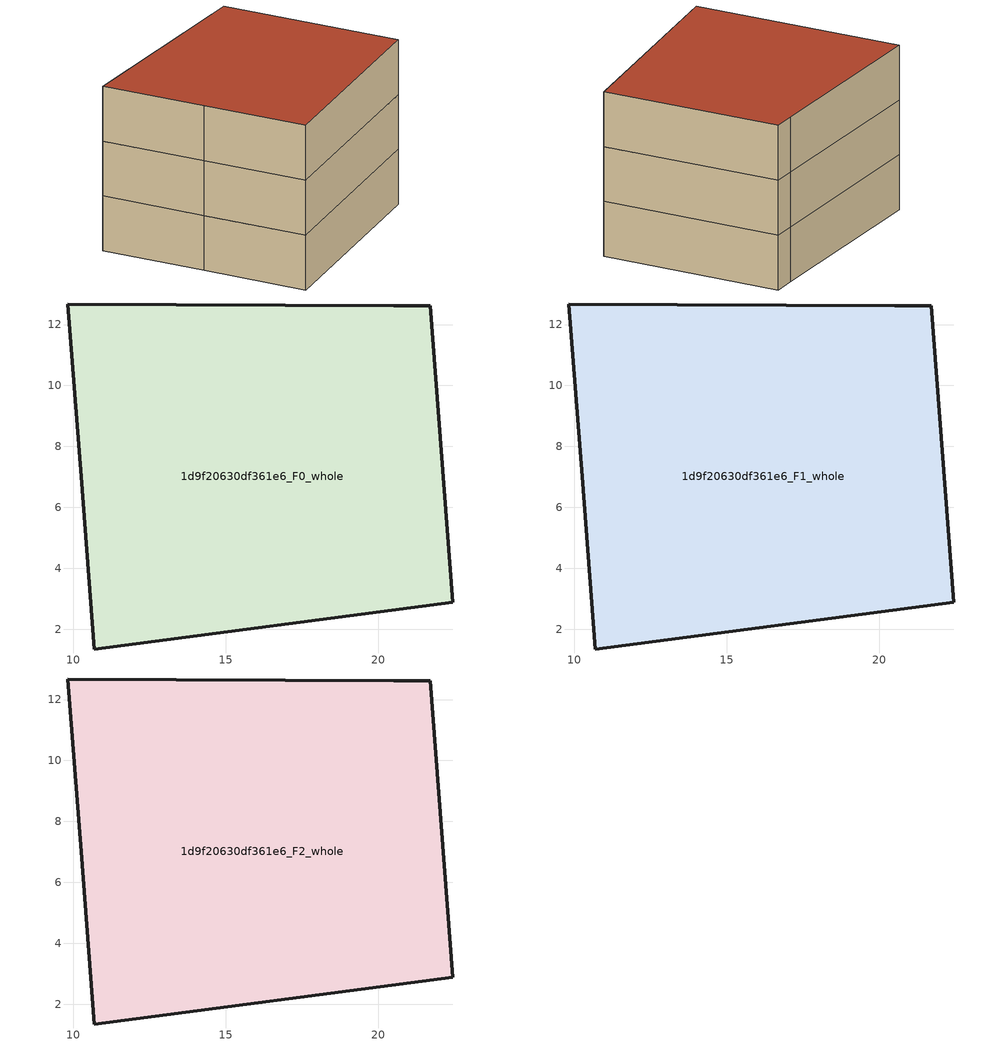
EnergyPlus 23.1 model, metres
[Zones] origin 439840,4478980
1d9f20630df361e6_F0_whole
 floor ground (EU_floor_Construction): 21.71,12.61 22.44,2.88 10.69,1.36 10.26,7.01 9.83,12.67 20.52,12.61 z0
 wall outside (EU_wall_Construction): 9.83,12.67 10.26,7.01 10.69,1.36 22.44,2.88 21.71,12.61 20.52,12.61 9.83,12.67 z0:3
1d9f20630df361e6_F1_whole
 floor to 1d9f20630df361e6_F0_whole (EU_floor_Construction): 21.71,12.61 22.44,2.88 10.69,1.36 10.26,7.01 9.83,12.67 20.52,12.61 z3
 wall outside (EU_wall_Construction): 9.83,12.67 10.26,7.01 10.69,1.36 22.44,2.88 21.71,12.61 20.52,12.61 9.83,12.67 z3:6
1d9f20630df361e6_F2_whole
 floor to 1d9f20630df361e6_F1_whole (EU_floor_Construction): 21.71,12.61 22.44,2.88 10.69,1.36 10.26,7.01 9.83,12.67 20.52,12.61 z6
 wall outside (EU_wall_Construction): 9.83,12.67 10.26,7.01 10.69,1.36 22.44,2.88 21.71,12.61 20.52,12.61 9.83,12.67 z6:9
 roof outside (EU_roof_Construction): 22.44,2.88 21.71,12.61 20.52,12.61 9.83,12.67 10.26,7.01 10.69,1.36 z9
[Building]
EU S2 Campaign: North Axis=0; Terrain=City; Solar Distribution=FullExterior
[Site:Location]
Madrid: Latitude=40.5; Longitude=-3.5; Time Zone=1; Elevation=609
[SizingPeriod:WeatherFileDays]
AnnualSizingPeriod: Begin Month=1; Begin Day of Month=1; End Month=12; End Day of Month=31; Day of Week for Start Day=Monday; Use Weather File Daylight Saving Period=No; Use Weather File Rain and Snow Indicators=No
[MATERIAL]
EU_InternalMass_Material: Roughness=MediumRough; Thickness=0.1; Conductivity=1; Density=1800; Specific Heat=900; Thermal Absorptance=0.9; Solar Absorptance=0.7; Visible Absorptance=0.7
[MATERIAL:NOMASS] Roughness=MediumRough; Thermal Absorptance=0.9; Solar Absorptance=0.7; Visible Absorptance=0.7
Name | Thermal Resistance
EU_wall_NoMass; EU_roof_NoMass | 2.16768
EU_floor_NoMass | 1.14339
[CONSTRUCTION]
EU_wall_Construction: EU_wall_NoMass
EU_roof_Construction: EU_roof_NoMass
EU_floor_Construction: EU_floor_NoMass
EU_InternalMass_Construction: EU_InternalMass_Material
[ZONE] Type=1; Multiplier=1; Ceiling Height=autocalculate; Volume=374.73; Floor Area=autocalculate; Part of Total Floor Area=Yes
1d9f20630df361e6_F0_whole; 1d9f20630df361e6_F1_whole; 1d9f20630df361e6_F2_whole
[INTERNALMASS] Construction=EU_InternalMass_Construction; Surface Area=124.91
Name | Zone or ZoneList
1d9f20630df361e6_F0_whole_EU_InternalMass | 1d9f20630df361e6_F0_whole
1d9f20630df361e6_F1_whole_EU_InternalMass | 1d9f20630df361e6_F1_whole
1d9f20630df361e6_F2_whole_EU_InternalMass | 1d9f20630df361e6_F2_whole
[OTHEREQUIPMENT] Fuel Type=Electricity; Design Level Calculation Method=Watts/Area; Power per Zone Floor Area=1; Fraction Latent=0; Fraction Radiant=0; Fraction Lost=0; Carbon Dioxide Generation Rate=0; EndUse Subcategory=EU_Step8_InternalGains
Name | Zone or ZoneList or Space or SpaceList | Schedule
EU_Step8_InternalGain_1d9f20630df361e6_F0_whole_f000 | 1d9f20630df361e6_F0_whole | EU_Step8_GainSchedule_1d9f20630df361e6_F0_whole_f000
EU_Step8_InternalGain_1d9f20630df361e6_F1_whole_f000 | 1d9f20630df361e6_F1_whole | EU_Step8_GainSchedule_1d9f20630df361e6_F1_whole_f000
EU_Step8_InternalGain_1d9f20630df361e6_F2_whole_f000 | 1d9f20630df361e6_F2_whole | EU_Step8_GainSchedule_1d9f20630df361e6_F2_whole_f000
[ZONEVENTILATION:DESIGNFLOWRATE] Schedule=EU_AlwaysOn; Design Flow Rate Calculation Method=AirChanges/Hour; Air Changes per Hour=0.480546; Ventilation Type=Natural; Fan Pressure Rise=0; Fan Total Efficiency=1; Constant Term Coefficient=1; Temperature Term Coefficient=0; Velocity Term Coefficient=0; Velocity Squared Term Coefficient=0; Minimum Indoor Temperature=-100; Maximum Indoor Temperature=100; Delta Temperature=-100; Minimum Outdoor Temperature=-100; Maximum Outdoor Temperature=100; Maximum Wind Speed=40
Name | Zone or ZoneList or Space or SpaceList
EU_ConstantAir_1d9f20630df361e6_F0_whole | 1d9f20630df361e6_F0_whole
EU_ConstantAir_1d9f20630df361e6_F1_whole | 1d9f20630df361e6_F1_whole
EU_ConstantAir_1d9f20630df361e6_F2_whole | 1d9f20630df361e6_F2_whole
[HVACTEMPLATE:THERMOSTAT] Constant Heating Setpoint=20; Constant Cooling Setpoint=50
EU_HeatOnly_1d9f20630df361e6_F0_whole; EU_HeatOnly_1d9f20630df361e6_F1_whole; EU_HeatOnly_1d9f20630df361e6_F2_whole
[HVACTEMPLATE:ZONE:IDEALLOADSAIRSYSTEM] System Availability Schedule=EU_AlwaysOn; Maximum Heating Supply Air Temperature=50; Minimum Cooling Supply Air Temperature=13; Maximum Heating Supply Air Humidity Ratio=0.0156; Minimum Cooling Supply Air Humidity Ratio=0.0077; Heating Limit=NoLimit; Cooling Limit=NoLimit; Heating Availability Schedule=EU_AlwaysOn; Cooling Availability Schedule=EU_CoolingOff; Dehumidification Control Type=ConstantSensibleHeatRatio; Cooling Sensible Heat Ratio=0.7; Dehumidification Setpoint=60; Humidification Control Type=None; Humidification Setpoint=30; Outdoor Air Method=None; Outdoor Air Flow Rate per Person=0.00944; Outdoor Air Flow Rate per Zone Floor Area=0; Outdoor Air Flow Rate per Zone=0; Demand Controlled Ventilation Type=None; Outdoor Air Economizer Type=NoEconomizer; Heat Recovery Type=None; Sensible Heat Recovery Effectiveness=0.7; Latent Heat Recovery Effectiveness=0.65
Name | Template Thermostat
1d9f20630df361e6_F0_whole | EU_HeatOnly_1d9f20630df361e6_F0_whole
1d9f20630df361e6_F1_whole | EU_HeatOnly_1d9f20630df361e6_F1_whole
1d9f20630df361e6_F2_whole | EU_HeatOnly_1d9f20630df361e6_F2_whole
[SIZING:ZONE] Zone Cooling Design Supply Air Temperature Input Method=SupplyAirTemperature; Zone Cooling Design Supply Air Temperature=13; Zone Heating Design Supply Air Temperature Input Method=SupplyAirTemperature; Zone Heating Design Supply Air Temperature=50; Zone Cooling Design Supply Air Humidity Ratio=0.008; Zone Heating Design Supply Air Humidity Ratio=0.008; Cooling Design Air Flow Method=DesignDay; Cooling Design Air Flow Rate=0; Cooling Minimum Air Flow per Zone Floor Area=0.000762; Cooling Minimum Air Flow=0; Cooling Minimum Air Flow Fraction=0.2; Heating Design Air Flow Method=DesignDay; Heating Design Air Flow Rate=0; Heating Maximum Air Flow per Zone Floor Area=0.002032; Heating Maximum Air Flow=0.141576; Heating Maximum Air Flow Fraction=0.3; Account for Dedicated Outdoor Air System=No; Dedicated Outdoor Air System Control Strategy=NeutralSupplyAir; Dedicated Outdoor Air Low Setpoint Temperature for Design=autosize; Dedicated Outdoor Air High Setpoint Temperature for Design=autosize; Zone Load Sizing Method=Sensible Load Only No Latent Load; Zone Latent Cooling Design Supply Air Humidity Ratio Input Method=HumidityRatioDifference; Zone Cooling Design Supply Air Humidity Ratio Difference=0.005; Zone Latent Heating Design Supply Air Humidity Ratio Input Method=HumidityRatioDifference; Zone Humidification Design Supply Air Humidity Ratio Difference=0.005
1d9f20630df361e6_F0_whole; 1d9f20630df361e6_F1_whole; 1d9f20630df361e6_F2_whole
[SCHEDULE:CONSTANT]
Name | Hourly Value
EU_AlwaysOn | 1
EU_CoolingOff | 0
[SCHEDULE:FILE] Column Number=1; Rows to Skip at Top=0; Number of Hours of Data=8760; Column Separator=Comma; Interpolate to Timestep=No; Minutes per Item=60; Adjust Schedule for Daylight Savings=Yes
Name | File
EU_Step8_GainSchedule_1d9f20630df361e6_F0_whole_f000 | C:\Users\o_iseri\Desktop\OpenUBEM\openubem\outputs\eu_evidence\EU-11\ES-MAD-BERRUGUETE\idfs\1d9f20630df361e6\1d9f20630df361e6_F0_whole_f000_gain.csv
EU_Step8_GainSchedule_1d9f20630df361e6_F1_whole_f000 | C:\Users\o_iseri\Desktop\OpenUBEM\openubem\outputs\eu_evidence\EU-11\ES-MAD-BERRUGUETE\idfs\1d9f20630df361e6\1d9f20630df361e6_F1_whole_f000_gain.csv
EU_Step8_GainSchedule_1d9f20630df361e6_F2_whole_f000 | C:\Users\o_iseri\Desktop\OpenUBEM\openubem\outputs\eu_evidence\EU-11\ES-MAD-BERRUGUETE\idfs\1d9f20630df361e6\1d9f20630df361e6_F2_whole_f000_gain.csv
